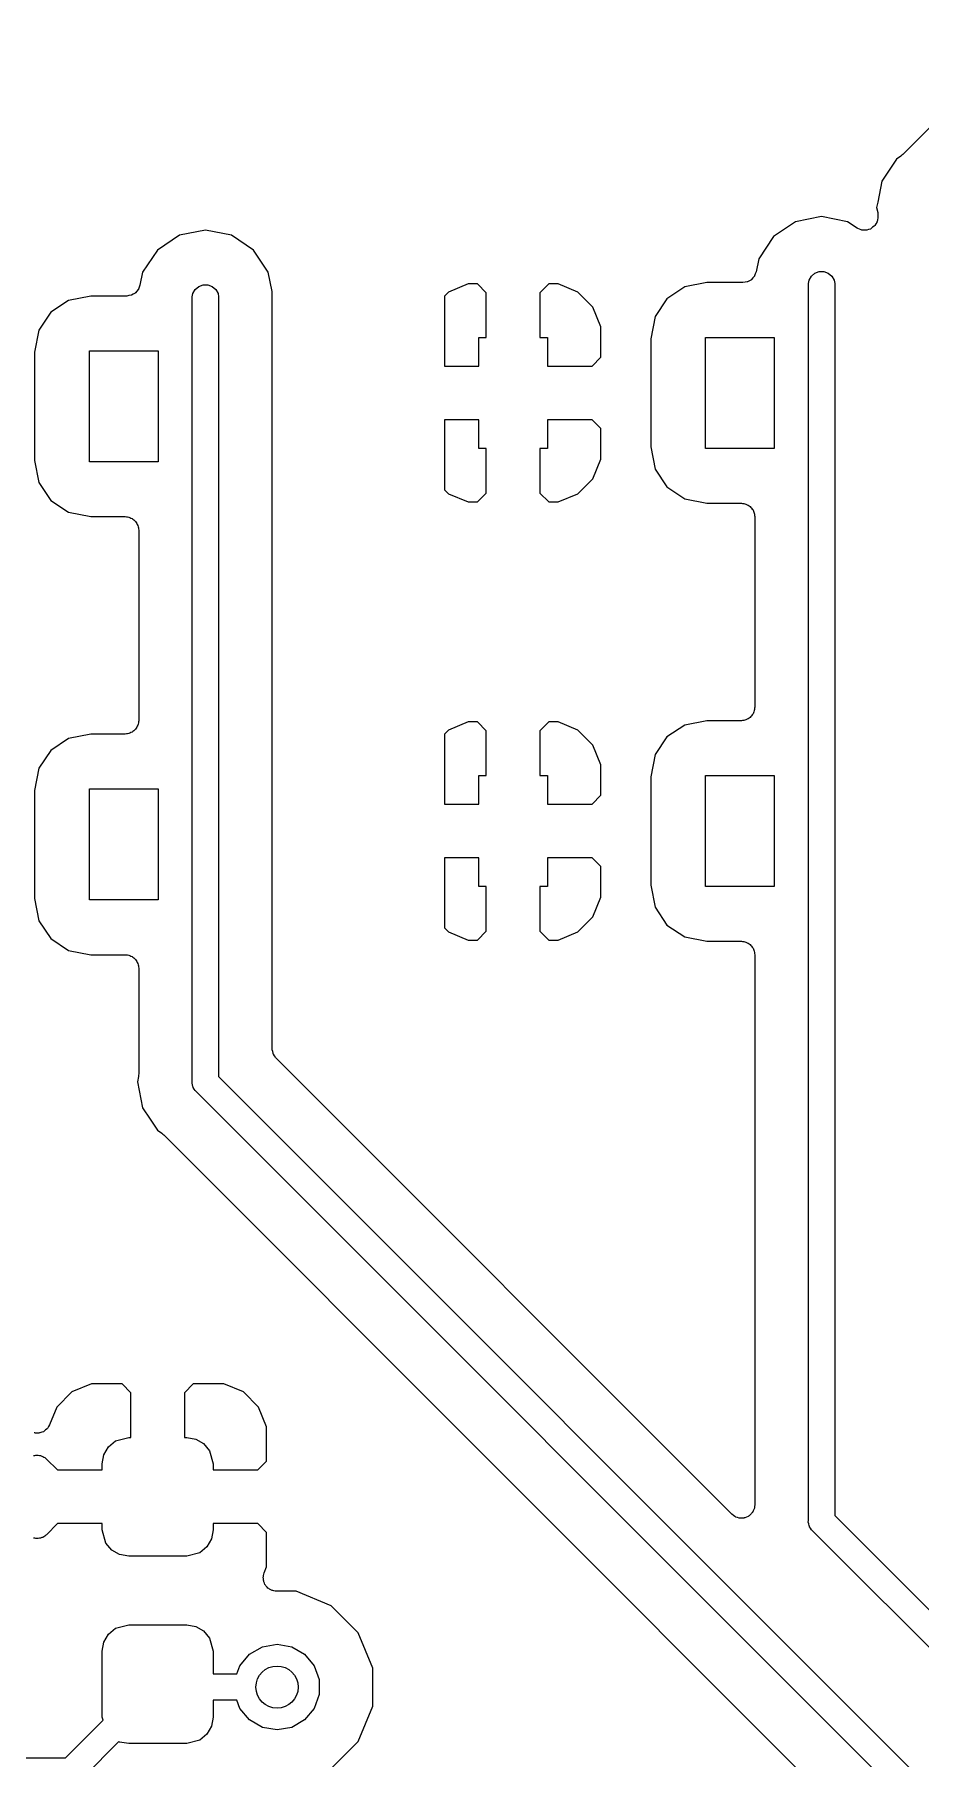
# Model space of a CAD drawing. Extents: x 10 to 287, y -200 to -10.
# Drawn here: x 130.91 to 139.31, y -114.75 to -98.42 of the extents above; entities that cross this region are included whole.
import ezdxf

# ---------------------------------------------------------------- set-up
doc = ezdxf.new("R2010")
doc.units = 0
doc.header["$MEASUREMENT"] = 0
doc.layers.add('BLACK', color=7, linetype='CONTINUOUS')

msp = doc.modelspace()

# ---------------------------------------------------------------- linework, layer by layer
at = {"layer": 'BLACK', "linetype": 'CONTINUOUS'}
for p, q in [((140.307, -98.393), (139.147, -99.5527)), ((139.086, -99.5968), (138.946, -99.8062)), ((139.128, -99.5685), (139.086, -99.5968)), ((139.137, -99.5598), (139.128, -99.5685)), ((139.147, -99.5527), (139.137, -99.5598)), ((138.946, -99.8062), (138.907, -100.003)), ((138.907, -100.003), (138.897, -100.053)), ((138.897, -100.053), (138.907, -100.103)), ((138.907, -100.003), (138.907, -100.003)), ((138.907, -100.103), (138.907, -100.116)), ((138.907, -100.116), (138.909, -100.128)), ((132.533, -100.268), (132.286, -100.317)), ((132.78, -100.317), (132.533, -100.268)), ((138.128, -100.19), (137.919, -100.33)), ((138.375, -100.141), (138.128, -100.19)), ((138.622, -100.19), (138.375, -100.141)), ((138.712, -100.25), (138.622, -100.19)), ((138.715, -100.251), (138.712, -100.25)), ((138.719, -100.254), (138.715, -100.251)), ((138.735, -100.26), (138.719, -100.254)), ((138.752, -100.267), (138.735, -100.26)), ((138.756, -100.268), (138.752, -100.267)), ((138.76, -100.269), (138.756, -100.268)), ((138.778, -100.269), (138.76, -100.269)), ((138.796, -100.27), (138.778, -100.269)), ((138.8, -100.269), (138.796, -100.27)), ((138.804, -100.269), (138.8, -100.269)), ((138.821, -100.263), (138.804, -100.269)), ((138.838, -100.258), (138.821, -100.263)), ((138.842, -100.255), (138.838, -100.258)), ((138.846, -100.254), (138.842, -100.255)), ((138.859, -100.242), (138.846, -100.254)), ((138.874, -100.232), (138.859, -100.242)), ((138.876, -100.228), (138.874, -100.232)), ((138.879, -100.226), (138.876, -100.228)), ((138.888, -100.21), (138.879, -100.226)), ((138.898, -100.195), (138.888, -100.21)), ((138.899, -100.191), (138.898, -100.195)), ((138.901, -100.187), (138.899, -100.191)), ((138.905, -100.17), (138.901, -100.187)), ((138.909, -100.152), (138.905, -100.17)), ((138.909, -100.144), (138.908, -100.148)), ((138.908, -100.148), (138.909, -100.152)), ((138.909, -100.128), (138.909, -100.144)), ((132.286, -100.317), (132.077, -100.457)), ((132.989, -100.457), (132.78, -100.317)), ((137.919, -100.33), (137.779, -100.539)), ((132.077, -100.457), (131.937, -100.666)), ((133.129, -100.666), (132.989, -100.457)), ((137.779, -100.539), (137.754, -100.663)), ((131.937, -100.666), (131.912, -100.79)), ((133.166, -100.851), (133.129, -100.666)), ((137.288, -100.766), (137.077, -100.807)), ((137.629, -100.766), (137.288, -100.766)), ((137.65, -100.762), (137.629, -100.766)), ((137.67, -100.759), (137.65, -100.762)), ((137.671, -100.758), (137.67, -100.759)), ((137.673, -100.758), (137.671, -100.758)), ((137.691, -100.748), (137.673, -100.758)), ((137.709, -100.738), (137.691, -100.748)), ((137.71, -100.737), (137.709, -100.738)), ((137.711, -100.736), (137.71, -100.737)), ((137.724, -100.72), (137.711, -100.736)), ((137.738, -100.704), (137.724, -100.72)), ((137.739, -100.703), (137.738, -100.704)), ((137.746, -100.683), (137.739, -100.702)), ((137.739, -100.702), (137.739, -100.703)), ((137.754, -100.663), (137.746, -100.683)), ((138.25, -100.775), (138.256, -100.743)), ((138.25, -106.975), (138.25, -100.775)), ((138.256, -100.743), (138.278, -100.704)), ((138.278, -100.704), (138.312, -100.676)), ((138.312, -100.676), (138.353, -100.661)), ((138.353, -100.661), (138.397, -100.661)), ((138.397, -100.661), (138.438, -100.676)), ((138.438, -100.676), (138.472, -100.704)), ((138.472, -100.704), (138.494, -100.743)), ((138.494, -100.743), (138.5, -100.775)), ((138.5, -100.775), (138.5, -112.447)), ((131.235, -100.934), (131.067, -101.047)), ((131.446, -100.893), (131.235, -100.934)), ((131.787, -100.893), (131.446, -100.893)), ((131.808, -100.889), (131.787, -100.893)), ((131.828, -100.886), (131.808, -100.889)), ((131.829, -100.885), (131.828, -100.886)), ((131.831, -100.885), (131.829, -100.885)), ((131.849, -100.875), (131.831, -100.885)), ((131.867, -100.865), (131.849, -100.875)), ((131.868, -100.864), (131.867, -100.865)), ((131.869, -100.863), (131.868, -100.864)), ((131.882, -100.847), (131.869, -100.863)), ((131.896, -100.831), (131.882, -100.847)), ((131.897, -100.83), (131.896, -100.831)), ((131.904, -100.81), (131.897, -100.829)), ((131.897, -100.829), (131.897, -100.83)), ((131.912, -100.79), (131.904, -100.81)), ((132.408, -100.902), (132.414, -100.87)), ((132.408, -107.102), (132.408, -100.902)), ((132.414, -100.87), (132.436, -100.831)), ((132.436, -100.831), (132.47, -100.803)), ((132.47, -100.803), (132.511, -100.788)), ((132.511, -100.788), (132.555, -100.788)), ((132.555, -100.788), (132.596, -100.803)), ((132.596, -100.803), (132.63, -100.831)), ((132.63, -100.831), (132.652, -100.87)), ((132.652, -100.87), (132.658, -100.902)), ((132.658, -100.902), (132.658, -108.287)), ((133.166, -108.023), (133.166, -100.851)), ((134.837, -100.855), (134.8, -100.893)), ((134.8, -100.893), (134.8, -101.128)), ((135.024, -100.778), (134.837, -100.855)), ((135.112, -100.778), (135.024, -100.778)), ((135.196, -100.862), (135.112, -100.778)), ((135.196, -101.286), (135.196, -100.862)), ((135.788, -100.778), (135.704, -100.862)), ((135.704, -100.862), (135.704, -101.286)), ((135.876, -100.778), (135.788, -100.778)), ((136.063, -100.855), (135.876, -100.778)), ((136.206, -100.998), (136.063, -100.855)), ((136.909, -100.92), (136.796, -101.088)), ((137.077, -100.807), (136.909, -100.92)), ((131.067, -101.047), (130.954, -101.215)), ((136.283, -101.185), (136.206, -100.998)), ((136.796, -101.088), (136.755, -101.299)), ((130.954, -101.215), (130.913, -101.426)), ((134.8, -101.128), (134.801, -101.134)), ((134.801, -101.134), (134.8, -101.15)), ((134.8, -101.15), (134.8, -101.557)), ((136.283, -101.473), (136.283, -101.185)), ((130.913, -101.426), (130.913, -102.45)), ((131.433, -102.463), (131.433, -101.413)), ((131.433, -101.413), (132.083, -101.413)), ((132.083, -101.413), (132.083, -102.463)), ((135.125, -101.557), (135.125, -101.286)), ((135.125, -101.286), (135.196, -101.286)), ((135.704, -101.286), (135.775, -101.286)), ((135.775, -101.286), (135.775, -101.557)), ((136.755, -101.299), (136.755, -102.323)), ((137.275, -102.336), (137.275, -101.286)), ((137.275, -101.286), (137.925, -101.286)), ((137.925, -101.286), (137.925, -102.336)), ((134.8, -101.557), (135.125, -101.557)), ((135.775, -101.557), (136.199, -101.557)), ((136.199, -101.557), (136.283, -101.473)), ((134.8, -102.065), (134.8, -102.729)), ((135.125, -102.065), (134.8, -102.065)), ((135.125, -102.336), (135.125, -102.065)), ((135.775, -102.065), (135.775, -102.336)), ((136.199, -102.065), (135.775, -102.065)), ((136.283, -102.149), (136.199, -102.065)), ((136.283, -102.437), (136.283, -102.149)), ((135.196, -102.336), (135.125, -102.336)), ((135.196, -102.76), (135.196, -102.336)), ((135.775, -102.336), (135.704, -102.336)), ((135.704, -102.336), (135.704, -102.76)), ((136.755, -102.323), (136.796, -102.534)), ((137.925, -102.336), (137.275, -102.336)), ((130.913, -102.45), (130.954, -102.661)), ((132.083, -102.463), (131.433, -102.463)), ((136.206, -102.624), (136.283, -102.437)), ((136.796, -102.534), (136.909, -102.702)), ((130.954, -102.661), (131.067, -102.829)), ((134.8, -102.729), (134.837, -102.767)), ((136.063, -102.767), (136.206, -102.624)), ((136.909, -102.702), (137.077, -102.815)), ((131.067, -102.829), (131.235, -102.942)), ((134.837, -102.767), (135.024, -102.844)), ((135.024, -102.844), (135.112, -102.844)), ((135.112, -102.844), (135.196, -102.76)), ((135.704, -102.76), (135.788, -102.844)), ((135.788, -102.844), (135.876, -102.844)), ((135.876, -102.844), (136.063, -102.767)), ((137.077, -102.815), (137.288, -102.856)), ((137.288, -102.856), (137.615, -102.856)), ((137.615, -102.856), (137.626, -102.858)), ((137.626, -102.858), (137.637, -102.858)), ((137.637, -102.858), (137.647, -102.862)), ((137.647, -102.862), (137.658, -102.864)), ((137.658, -102.864), (137.668, -102.87)), ((137.668, -102.87), (137.678, -102.873)), ((137.678, -102.873), (137.687, -102.881)), ((137.687, -102.881), (137.697, -102.886)), ((137.697, -102.886), (137.704, -102.895)), ((137.704, -102.895), (137.712, -102.902)), ((131.235, -102.942), (131.446, -102.983)), ((131.446, -102.983), (131.773, -102.983)), ((131.773, -102.983), (131.784, -102.985)), ((131.784, -102.985), (131.795, -102.985)), ((131.795, -102.985), (131.805, -102.989)), ((131.805, -102.989), (131.816, -102.991)), ((131.816, -102.991), (131.826, -102.997)), ((131.826, -102.997), (131.837, -103)), ((131.837, -103), (131.845, -103.008)), ((131.845, -103.008), (131.855, -103.013)), ((131.855, -103.013), (131.862, -103.022)), ((131.862, -103.022), (131.87, -103.029)), ((131.87, -103.029), (131.876, -103.038)), ((131.876, -103.038), (131.883, -103.047)), ((131.883, -103.047), (131.887, -103.057)), ((131.887, -103.057), (131.892, -103.067)), ((137.712, -102.902), (137.718, -102.911)), ((137.718, -102.911), (137.725, -102.92)), ((137.725, -102.92), (137.729, -102.93)), ((137.729, -102.93), (137.734, -102.94)), ((137.734, -102.94), (137.736, -102.951)), ((137.736, -102.951), (137.74, -102.961)), ((137.74, -102.961), (137.74, -102.972)), ((137.74, -102.972), (137.742, -102.983)), ((137.742, -102.983), (137.742, -104.789)), ((131.892, -103.067), (131.894, -103.078)), ((131.894, -103.078), (131.898, -103.088)), ((131.898, -103.088), (131.898, -103.099)), ((131.898, -103.099), (131.9, -103.11)), ((131.9, -103.11), (131.9, -104.916)), ((137.725, -104.852), (137.718, -104.861)), ((137.729, -104.842), (137.725, -104.852)), ((137.734, -104.832), (137.729, -104.842)), ((137.736, -104.821), (137.734, -104.832)), ((137.74, -104.811), (137.736, -104.821)), ((137.742, -104.789), (137.74, -104.799)), ((137.74, -104.799), (137.74, -104.811)), ((131.845, -105.018), (131.837, -105.026)), ((131.855, -105.013), (131.845, -105.018)), ((131.862, -105.004), (131.855, -105.013)), ((131.87, -104.997), (131.862, -105.004)), ((131.876, -104.988), (131.87, -104.997)), ((131.883, -104.979), (131.876, -104.988)), ((131.887, -104.969), (131.883, -104.979)), ((131.892, -104.959), (131.887, -104.969)), ((131.894, -104.948), (131.892, -104.959)), ((131.898, -104.938), (131.894, -104.948)), ((131.9, -104.916), (131.898, -104.926)), ((131.898, -104.926), (131.898, -104.938)), ((134.837, -105.005), (134.8, -105.043)), ((135.024, -104.928), (134.837, -105.005)), ((135.112, -104.928), (135.024, -104.928)), ((135.196, -105.012), (135.112, -104.928)), ((135.196, -105.436), (135.196, -105.012)), ((135.788, -104.928), (135.704, -105.012)), ((135.704, -105.012), (135.704, -105.436)), ((135.876, -104.928), (135.788, -104.928)), ((136.063, -105.005), (135.876, -104.928)), ((136.206, -105.148), (136.063, -105.005)), ((137.077, -104.957), (136.909, -105.07)), ((137.288, -104.916), (137.077, -104.957)), ((137.615, -104.916), (137.288, -104.916)), ((137.626, -104.914), (137.615, -104.916)), ((137.637, -104.914), (137.626, -104.914)), ((137.647, -104.91), (137.637, -104.914)), ((137.658, -104.908), (137.647, -104.91)), ((137.668, -104.902), (137.658, -104.908)), ((137.679, -104.899), (137.668, -104.902)), ((137.687, -104.891), (137.679, -104.899)), ((137.697, -104.886), (137.687, -104.891)), ((137.704, -104.877), (137.697, -104.886)), ((137.712, -104.87), (137.704, -104.877)), ((137.718, -104.861), (137.712, -104.87)), ((131.235, -105.084), (131.067, -105.197)), ((131.446, -105.043), (131.235, -105.084)), ((131.773, -105.043), (131.446, -105.043)), ((131.784, -105.041), (131.773, -105.043)), ((131.795, -105.041), (131.784, -105.041)), ((131.805, -105.037), (131.795, -105.041)), ((131.816, -105.035), (131.805, -105.037)), ((131.826, -105.029), (131.816, -105.035)), ((131.837, -105.026), (131.826, -105.029)), ((134.8, -105.043), (134.8, -105.707)), ((136.283, -105.335), (136.206, -105.148)), ((136.909, -105.07), (136.796, -105.238)), ((131.067, -105.197), (130.954, -105.365)), ((136.283, -105.623), (136.283, -105.335)), ((136.796, -105.238), (136.755, -105.449)), ((130.954, -105.365), (130.913, -105.576)), ((135.125, -105.707), (135.125, -105.436)), ((135.125, -105.436), (135.196, -105.436)), ((135.704, -105.436), (135.775, -105.436)), ((135.775, -105.436), (135.775, -105.707)), ((136.755, -105.449), (136.755, -106.473)), ((137.275, -106.486), (137.275, -105.436)), ((137.275, -105.436), (137.925, -105.436)), ((137.925, -105.436), (137.925, -106.486)), ((130.913, -105.576), (130.913, -106.6)), ((131.433, -106.613), (131.433, -105.563)), ((131.433, -105.563), (132.083, -105.563)), ((132.083, -105.563), (132.083, -106.613)), ((136.199, -105.707), (136.283, -105.623)), ((134.8, -105.707), (135.125, -105.707)), ((135.775, -105.707), (136.199, -105.707)), ((134.8, -106.215), (134.8, -106.879)), ((135.125, -106.215), (134.8, -106.215)), ((135.125, -106.486), (135.125, -106.215)), ((135.775, -106.215), (135.775, -106.486)), ((136.199, -106.215), (135.775, -106.215)), ((136.283, -106.299), (136.199, -106.215)), ((136.283, -106.587), (136.283, -106.299)), ((135.196, -106.486), (135.125, -106.486)), ((135.196, -106.91), (135.196, -106.486)), ((135.775, -106.486), (135.704, -106.486)), ((135.704, -106.486), (135.704, -106.91)), ((136.755, -106.473), (136.796, -106.684)), ((137.925, -106.486), (137.275, -106.486)), ((130.913, -106.6), (130.954, -106.811)), ((132.083, -106.613), (131.433, -106.613)), ((136.206, -106.774), (136.283, -106.587)), ((130.954, -106.811), (131.067, -106.979)), ((136.063, -106.917), (136.206, -106.774)), ((136.796, -106.684), (136.909, -106.852)), ((131.067, -106.979), (131.235, -107.092)), ((134.8, -106.879), (134.837, -106.917)), ((134.837, -106.917), (135.024, -106.994)), ((135.112, -106.994), (135.196, -106.91)), ((135.704, -106.91), (135.788, -106.994)), ((135.876, -106.994), (136.063, -106.917)), ((136.909, -106.852), (137.077, -106.965)), ((137.077, -106.965), (137.288, -107.006)), ((138.25, -112.494), (138.25, -106.975)), ((138.25, -106.975), (138.25, -106.975)), ((131.235, -107.092), (131.446, -107.133)), ((131.446, -107.133), (131.773, -107.133)), ((131.773, -107.133), (131.784, -107.135)), ((131.784, -107.135), (131.795, -107.135)), ((131.795, -107.135), (131.805, -107.139)), ((131.805, -107.139), (131.816, -107.141)), ((131.816, -107.141), (131.826, -107.147)), ((131.826, -107.147), (131.837, -107.15)), ((132.408, -108.333), (132.408, -107.102)), ((132.408, -107.102), (132.408, -107.102)), ((135.024, -106.994), (135.112, -106.994)), ((135.788, -106.994), (135.876, -106.994)), ((137.288, -107.006), (137.615, -107.006)), ((137.615, -107.006), (137.626, -107.008)), ((137.626, -107.008), (137.637, -107.008)), ((137.637, -107.008), (137.647, -107.012)), ((137.647, -107.012), (137.658, -107.014)), ((137.658, -107.014), (137.668, -107.02)), ((137.668, -107.02), (137.678, -107.023)), ((137.678, -107.023), (137.687, -107.031)), ((137.687, -107.031), (137.697, -107.036)), ((137.697, -107.036), (137.704, -107.045)), ((137.704, -107.045), (137.712, -107.052)), ((137.712, -107.052), (137.718, -107.061)), ((137.718, -107.061), (137.725, -107.07)), ((137.725, -107.07), (137.729, -107.08)), ((137.729, -107.08), (137.734, -107.09)), ((137.734, -107.09), (137.736, -107.101)), ((137.736, -107.101), (137.74, -107.111)), ((137.74, -107.111), (137.74, -107.122)), ((137.74, -107.122), (137.742, -107.133)), ((137.742, -107.133), (137.742, -112.345)), ((131.837, -107.15), (131.845, -107.158)), ((131.845, -107.158), (131.855, -107.163)), ((131.855, -107.163), (131.862, -107.172)), ((131.862, -107.172), (131.87, -107.179)), ((131.87, -107.179), (131.876, -107.188)), ((131.876, -107.188), (131.883, -107.197)), ((131.883, -107.197), (131.887, -107.207)), ((131.887, -107.207), (131.892, -107.217)), ((131.892, -107.217), (131.894, -107.228)), ((131.894, -107.228), (131.898, -107.238)), ((131.898, -107.238), (131.898, -107.249)), ((131.898, -107.249), (131.9, -107.26)), ((131.9, -107.26), (131.9, -108.263)), ((133.167, -108.029), (133.166, -108.023)), ((133.166, -108.035), (133.167, -108.029)), ((133.171, -108.051), (133.166, -108.035)), ((133.174, -108.067), (133.171, -108.051)), ((133.176, -108.072), (133.174, -108.067)), ((133.178, -108.077), (133.176, -108.072)), ((133.187, -108.091), (133.178, -108.077)), ((133.196, -108.105), (133.187, -108.091)), ((133.2, -108.109), (133.196, -108.105)), ((133.203, -108.113), (133.2, -108.109)), ((137.525, -112.435), (133.203, -108.113)), ((131.898, -108.288), (131.888, -108.338)), ((131.9, -108.263), (131.898, -108.276)), ((131.898, -108.276), (131.898, -108.288)), ((132.658, -108.287), (139.211, -114.84)), ((131.888, -108.338), (131.937, -108.585)), ((132.407, -108.349), (132.408, -108.333)), ((132.411, -108.365), (132.407, -108.349)), ((132.414, -108.382), (132.411, -108.365)), ((132.417, -108.387), (132.414, -108.382)), ((132.418, -108.392), (132.417, -108.387)), ((132.427, -108.406), (132.418, -108.392)), ((132.436, -108.42), (132.427, -108.406)), ((132.448, -108.431), (132.436, -108.42)), ((139.067, -115.049), (132.448, -108.431)), ((131.937, -108.585), (132.008, -108.692)), ((132.008, -108.692), (132.008, -108.692)), ((132.008, -108.692), (132.077, -108.795)), ((132.077, -108.795), (132.119, -108.823)), ((132.119, -108.823), (132.128, -108.832)), ((132.128, -108.832), (132.138, -108.839)), ((132.138, -108.839), (138.659, -115.36)), ((131.454, -111.199), (131.267, -111.276)), ((131.742, -111.199), (131.454, -111.199)), ((131.826, -111.283), (131.742, -111.199)), ((132.418, -111.199), (132.334, -111.283)), ((132.706, -111.199), (132.418, -111.199)), ((132.893, -111.276), (132.706, -111.199)), ((131.267, -111.276), (131.124, -111.419)), ((131.826, -111.707), (131.826, -111.283)), ((132.334, -111.283), (132.334, -111.707)), ((133.036, -111.419), (132.893, -111.276)), ((131.124, -111.419), (131.054, -111.588)), ((133.113, -111.606), (133.036, -111.419)), ((130.915, -111.664), (130.91, -111.664)), ((130.92, -111.666), (130.915, -111.664)), ((130.937, -111.665), (130.92, -111.666)), ((130.954, -111.666), (130.937, -111.665)), ((130.959, -111.664), (130.954, -111.666)), ((130.964, -111.664), (130.959, -111.664)), ((130.98, -111.657), (130.964, -111.664)), ((130.996, -111.652), (130.98, -111.657)), ((131, -111.649), (130.996, -111.652)), ((131.005, -111.647), (131, -111.649)), ((131.017, -111.636), (131.005, -111.647)), ((131.031, -111.625), (131.017, -111.636)), ((131.034, -111.621), (131.031, -111.625)), ((131.038, -111.617), (131.034, -111.621)), ((131.045, -111.602), (131.038, -111.617)), ((131.054, -111.588), (131.045, -111.602)), ((131.68, -111.74), (131.805, -111.707)), ((131.805, -111.707), (131.826, -111.707)), ((132.334, -111.707), (132.355, -111.707)), ((132.355, -111.707), (132.441, -111.722)), ((133.113, -111.931), (133.113, -111.606)), ((130.904, -111.878), (130.915, -111.877)), ((130.915, -111.877), (130.926, -111.874)), ((130.926, -111.874), (130.937, -111.875)), ((130.937, -111.875), (130.948, -111.874)), ((130.948, -111.874), (130.959, -111.877)), ((130.959, -111.877), (130.97, -111.878)), ((130.97, -111.878), (130.98, -111.883)), ((130.98, -111.883), (130.991, -111.886)), ((131.555, -111.957), (131.57, -111.871)), ((131.57, -111.871), (131.613, -111.796)), ((131.613, -111.796), (131.68, -111.74)), ((132.441, -111.722), (132.516, -111.765)), ((132.516, -111.765), (132.572, -111.832)), ((132.572, -111.832), (132.605, -111.957)), ((130.991, -111.886), (131, -111.892)), ((131, -111.892), (131.01, -111.897)), ((131.01, -111.897), (131.018, -111.905)), ((131.018, -111.905), (131.027, -111.911)), ((131.027, -111.911), (131.131, -112.015)), ((131.131, -112.015), (131.555, -112.015)), ((131.555, -112.015), (131.555, -111.957)), ((132.605, -111.957), (132.605, -112.015)), ((132.605, -112.015), (133.029, -112.015)), ((133.029, -112.015), (133.113, -111.931)), ((137.739, -112.362), (137.738, -112.378)), ((137.742, -112.345), (137.739, -112.362)), ((131.131, -112.523), (131.027, -112.628)), ((131.555, -112.523), (131.131, -112.523)), ((131.555, -112.582), (131.555, -112.523)), ((133.029, -112.523), (132.605, -112.523)), ((132.605, -112.523), (132.605, -112.582)), ((133.113, -112.608), (133.029, -112.523)), ((137.539, -112.445), (137.525, -112.435)), ((137.552, -112.455), (137.539, -112.445)), ((137.557, -112.457), (137.552, -112.455)), ((137.561, -112.461), (137.557, -112.457)), ((137.577, -112.465), (137.561, -112.461)), ((137.593, -112.471), (137.577, -112.465)), ((137.599, -112.471), (137.593, -112.471)), ((137.604, -112.472), (137.599, -112.471)), ((137.62, -112.471), (137.604, -112.472)), ((137.637, -112.471), (137.62, -112.471)), ((137.642, -112.469), (137.637, -112.471)), ((137.648, -112.468), (137.642, -112.469)), ((137.663, -112.461), (137.648, -112.468)), ((137.679, -112.455), (137.663, -112.461)), ((137.683, -112.452), (137.679, -112.455)), ((137.688, -112.45), (137.683, -112.452)), ((137.7, -112.438), (137.688, -112.45)), ((137.712, -112.427), (137.7, -112.438)), ((137.715, -112.422), (137.712, -112.427)), ((137.719, -112.418), (137.715, -112.422)), ((137.726, -112.403), (137.719, -112.418)), ((137.734, -112.389), (137.726, -112.403)), ((137.735, -112.383), (137.734, -112.389)), ((137.738, -112.378), (137.735, -112.383)), ((138.249, -112.51), (138.25, -112.494)), ((138.253, -112.526), (138.249, -112.51)), ((138.256, -112.543), (138.253, -112.526)), ((138.5, -112.447), (140.442, -114.389)), ((130.915, -112.662), (130.904, -112.661)), ((130.926, -112.665), (130.915, -112.662)), ((130.937, -112.664), (130.926, -112.665)), ((130.948, -112.665), (130.937, -112.664)), ((130.959, -112.662), (130.948, -112.665)), ((130.97, -112.661), (130.959, -112.662)), ((130.98, -112.656), (130.97, -112.661)), ((130.991, -112.653), (130.98, -112.656)), ((131, -112.647), (130.991, -112.653)), ((131.01, -112.642), (131, -112.647)), ((131.018, -112.634), (131.01, -112.642)), ((131.027, -112.628), (131.018, -112.634)), ((131.588, -112.707), (131.555, -112.582)), ((132.59, -112.668), (132.547, -112.743)), ((132.605, -112.582), (132.59, -112.668)), ((133.113, -112.933), (133.113, -112.608)), ((138.259, -112.547), (138.256, -112.543)), ((138.26, -112.553), (138.259, -112.547)), ((138.269, -112.566), (138.26, -112.553)), ((138.278, -112.581), (138.269, -112.566)), ((138.29, -112.591), (138.278, -112.581)), ((140.298, -114.599), (138.29, -112.591)), ((131.644, -112.774), (131.588, -112.707)), ((131.719, -112.817), (131.644, -112.774)), ((131.805, -112.832), (131.719, -112.817)), ((132.355, -112.832), (131.805, -112.832)), ((132.48, -112.799), (132.355, -112.832)), ((132.547, -112.743), (132.48, -112.799)), ((133.081, -113.031), (133.082, -113.023)), ((133.082, -113.015), (133.087, -113.002)), ((133.082, -113.023), (133.082, -113.015)), ((133.087, -113.002), (133.09, -112.988)), ((133.09, -112.988), (133.113, -112.933)), ((133.082, -113.045), (133.081, -113.031)), ((133.082, -113.059), (133.082, -113.045)), ((133.085, -113.067), (133.082, -113.059)), ((133.086, -113.075), (133.085, -113.067)), ((133.093, -113.087), (133.086, -113.075)), ((133.097, -113.1), (133.093, -113.087)), ((133.103, -113.107), (133.097, -113.1)), ((133.107, -113.114), (133.103, -113.107)), ((133.117, -113.124), (133.107, -113.114)), ((133.126, -113.134), (133.117, -113.124)), ((133.133, -113.138), (133.126, -113.134)), ((133.139, -113.144), (133.133, -113.138)), ((133.152, -113.149), (133.139, -113.144)), ((133.164, -113.156), (133.152, -113.149)), ((133.172, -113.158), (133.164, -113.156)), ((133.18, -113.161), (133.172, -113.158)), ((133.194, -113.162), (133.18, -113.161)), ((133.207, -113.164), (133.194, -113.162)), ((133.392, -113.164), (133.207, -113.164)), ((133.726, -113.302), (133.392, -113.164)), ((133.982, -113.558), (133.726, -113.302)), ((131.613, -113.571), (131.68, -113.515)), ((131.68, -113.515), (131.805, -113.482)), ((131.805, -113.482), (132.355, -113.482)), ((132.355, -113.482), (132.441, -113.497)), ((132.441, -113.497), (132.516, -113.54)), ((131.555, -113.732), (131.57, -113.646)), ((131.57, -113.646), (131.613, -113.571)), ((132.516, -113.54), (132.572, -113.607)), ((132.572, -113.607), (132.605, -113.732)), ((133.073, -113.69), (133.212, -113.666)), ((133.212, -113.666), (133.351, -113.69)), ((134.12, -113.891), (133.982, -113.558)), ((131.555, -114.357), (131.555, -113.732)), ((132.605, -113.732), (132.605, -113.947)), ((132.86, -113.869), (132.951, -113.761)), ((132.951, -113.761), (133.073, -113.69)), ((133.351, -113.69), (133.473, -113.761)), ((133.473, -113.761), (133.564, -113.869)), ((132.605, -113.947), (132.832, -113.947)), ((132.832, -113.947), (132.86, -113.869)), ((133.564, -113.869), (133.612, -114.001)), ((133.612, -114.001), (133.612, -114.143)), ((134.12, -114.253), (134.12, -113.891)), ((133.612, -114.143), (133.564, -114.275)), ((132.832, -114.197), (132.605, -114.197)), ((132.605, -114.197), (132.605, -114.357)), ((132.86, -114.275), (132.832, -114.197)), ((132.951, -114.383), (132.86, -114.275)), ((133.564, -114.275), (133.473, -114.383)), ((133.982, -114.586), (134.12, -114.253)), ((131.205, -114.742), (131.563, -114.385)), ((131.563, -114.385), (131.555, -114.357)), ((132.59, -114.443), (132.547, -114.518)), ((132.605, -114.357), (132.59, -114.443)), ((133.073, -114.454), (132.951, -114.383)), ((133.212, -114.478), (133.073, -114.454)), ((133.351, -114.454), (133.212, -114.478)), ((133.473, -114.383), (133.351, -114.454)), ((131.713, -114.588), (131.382, -114.919)), ((131.719, -114.592), (131.713, -114.588)), ((131.805, -114.607), (131.719, -114.592)), ((132.355, -114.607), (131.805, -114.607)), ((132.48, -114.574), (132.355, -114.607)), ((132.547, -114.518), (132.48, -114.574)), ((133.726, -114.842), (133.982, -114.586)), ((130.669, -114.742), (131.205, -114.742))]:
    msp.add_line(p, q, dxfattribs=at)
at = {"layer": 'BLACK'}
msp.add_circle((133.212, -114.072), 0.2, dxfattribs=at)

doc.saveas('drawing.dxf')
